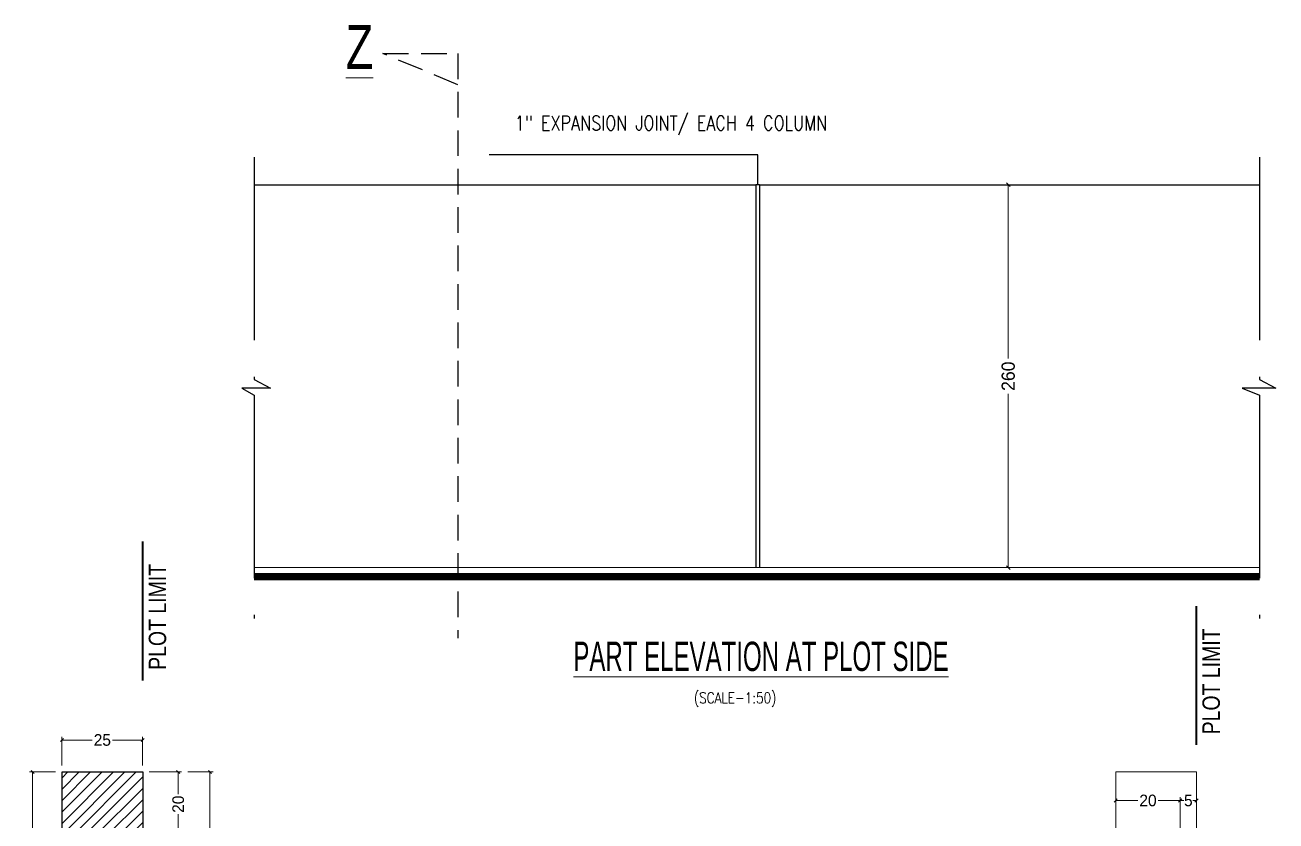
# Model space of a CAD drawing. Header units: centimetres. Extents: x 7997 to 116674, y 1017 to 13844.
# Drawn here: x 111184 to 113122, y 10557 to 11791 of the extents above; entities that cross this region are included whole.
import ezdxf
from ezdxf.enums import TextEntityAlignment as Align

# ---------------------------------------------------------------- set-up
doc = ezdxf.new("R2010")
doc.units = ezdxf.units.CM
doc.header["$LTSCALE"] = 200
doc.header["$PDMODE"] = 2
for name, pattern in [('CENTER', [2, 1.25, -0.25, 0.25, -0.25]), ('CENTER2', [1.125, 0.75, -0.125, 0.125, -0.125]), ('HIDDEN', [0.375, 0.25, -0.125])]:
    doc.linetypes.add(name, pattern=pattern)
for name, color, linetype in [('AXIS', 9, 'CENTER2'), ('COL', 1, 'Continuous'), ('DIM', 11, 'Continuous'), ('DIM-GREEN', 6, 'Continuous'), ('DIM-IN', 1, 'Continuous')]:
    doc.layers.add(name, color=color, linetype=linetype)
for name, color, linetype, lineweight in [('HAT', 8, 'Continuous', 9), ('Level 10', 7, 'Continuous', 0), ('TEXT', 6, 'Continuous', 18), ('WALL', 3, 'Continuous', 25)]:
    doc.layers.add(name, color=color, linetype=linetype, lineweight=lineweight)
doc.styles.add('ARIAL', font='arial.ttf', dxfattribs={"width": 0.8, "height": 150})
doc.styles.add('STYLE5', font='romans.shx', dxfattribs={"width": 0.8})
doc.styles.add('style8', font='swisscl.ttf', dxfattribs={"width": 0.8})
doc.styles.add('T2', font='')
doc.styles.get('T2').set_extended_font_data('Elisia')
doc.dimstyles.new('5TH', dxfattribs={"dimtxt": 18, "dimasz": 5, "dimexe": 5, "dimexo": 10, "dimgap": 1, "dimtad": 0, "dimdec": 0, "dimlfac": 0.2, "dimdsep": 46, "dimtxsty": 'T2', "dimblk1": 'OBLIQUE', "dimblk2": 'OBLIQUE', "dimsah": 1, "dimcen": 0.09, "dimclrd": 4, "dimclre": 4, "dimclrt": 11, "dimadec": 0, "dimazin": 0, "dimtfac": 1, "dimtdec": 0, "dimtofl": 0, "dimtmove": 1, "dimatfit": 2, "dimldrblk": 'OPEN30', "dimfxl": 0, "dimtolj": 1, "dimtzin": 0, "dimlwd": 5, "dimlwe": 5, "dimarcsym": 0})
doc.dimstyles.new('NORMAL', dxfattribs={"dimtxt": 18, "dimasz": 5, "dimexe": 5, "dimexo": 5, "dimgap": 1, "dimtad": 0, "dimdec": 0, "dimdsep": 46, "dimtxsty": 'T2', "dimblk1": 'OBLIQUE', "dimblk2": 'OBLIQUE', "dimsah": 1, "dimcen": 0.09, "dimclrd": 4, "dimclre": 4, "dimclrt": 6, "dimadec": 0, "dimazin": 0, "dimtfac": 1, "dimtdec": 0, "dimtofl": 0, "dimtmove": 1, "dimatfit": 2, "dimldrblk": 'OPEN30', "dimfxl": 0, "dimtolj": 1, "dimtzin": 0, "dimlwd": 5, "dimlwe": 5, "dimarcsym": 0})

# ---------------------------------------------------------------- blocks, each defined once
blk = doc.blocks.new('_OBLIQUE')
at = {"color": 0, "linetype": 'ByBlock'}
blk.add_line((-0.5, -0.5), (0.5, 0.5), dxfattribs=at)
blk = doc.blocks.new('*D1396')
at = {"layer": 'Defpoints', "color": 0, "transparency": 16777216}
for p in [(122007, 4183.3), (122007, 3660.6), (122041.2, 3660.6)]:
    blk.add_point(p, dxfattribs=at)
at = {"layer": 'DIM', "color": 4, "lineweight": 5, "transparency": 16777216}
for p, q in [((122012, 4183.3), (122046.2, 4183.3)), ((122041.2, 4183.3), (122041.2, 3946.1)), ((122041.2, 3660.6), (122041.2, 3897.8)), ((122012, 3660.6), (122046.2, 3660.6))]:
    blk.add_line(p, q, dxfattribs=at)
at = {"layer": 'DIM', "color": 4, "lineweight": 5, "transparency": 16777216, "xscale": 5, "yscale": 5, "zscale": 5}
for p, rotation in [((122041.2, 4183.3), 90), ((122041.2, 3660.6), 270)]:
    blk.add_blockref('_OBLIQUE', p, dxfattribs=dict(at, rotation=rotation))
at = {"layer": 'DIM', "color": 6, "transparency": 16777216, "insert": (122041.2, 3921.9), "char_height": 18, "attachment_point": 5, "rotation": 90, "style": 'T2'}
blk.add_mtext('\\A1;260', dxfattribs=at)
blk = doc.blocks.new('_Open30')
at = {"color": 0, "linetype": 'ByBlock', "lineweight": -2}
for p, q in [((-1, 0.27), (0, 0)), ((0, 0), (-1, -0.27)), ((0, 0), (-1, 0))]:
    blk.add_line(p, q, dxfattribs=at)
blk = doc.blocks.new('*D1568')
at = {"layer": 'COL', "color": 4, "lineweight": 5, "transparency": 16777216}
for p, q in [((111230.9, 10633.1), (111190.4, 10633.1)), ((111195.4, 10633.1), (111195.4, 9957)), ((111195.4, 9232.6), (111195.4, 9908.7)), ((111221.5, 9232.6), (111190.4, 9232.6))]:
    blk.add_line(p, q, dxfattribs=at)
at = {"layer": 'Defpoints', "color": 0, "transparency": 16777216}
for p in [(111240.9, 10633.1, 0.2), (111195.4, 9232.6), (111231.5, 9232.6)]:
    blk.add_point(p, dxfattribs=at)
at = {"layer": 'COL', "color": 4, "lineweight": 5, "transparency": 16777216, "xscale": 5, "yscale": 5, "zscale": 5}
for p, rotation in [((111195.4, 10633.1), 90), ((111195.4, 9232.6), 270)]:
    blk.add_blockref('_OBLIQUE', p, dxfattribs=dict(at, rotation=rotation))
at = {"layer": 'COL', "color": 11, "transparency": 16777216, "insert": (111195.4, 9932.8), "char_height": 18, "attachment_point": 5, "rotation": 90, "style": 'T2'}
blk.add_mtext('\\A1;280', dxfattribs=at)
blk = doc.blocks.new('*D1570')
at = {"layer": 'COL', "color": 4, "lineweight": 5, "transparency": 16777216}
for p, q in [((111436, 10633.1), (111475.2, 10633.1)), ((111470.2, 10633.1), (111470.2, 9957)), ((111470.2, 9232.6), (111470.2, 9908.7)), ((111436, 9232.6), (111475.2, 9232.6))]:
    blk.add_line(p, q, dxfattribs=at)
at = {"layer": 'Defpoints', "color": 0, "transparency": 16777216}
for p in [(111426, 10633.1, 0.2), (111426, 9232.6), (111470.2, 9232.6)]:
    blk.add_point(p, dxfattribs=at)
at = {"layer": 'COL', "color": 4, "lineweight": 5, "transparency": 16777216, "xscale": 5, "yscale": 5, "zscale": 5}
for p, rotation in [((111470.2, 10633.1), 90), ((111470.2, 9232.6), 270)]:
    blk.add_blockref('_OBLIQUE', p, dxfattribs=dict(at, rotation=rotation))
at = {"layer": 'COL', "color": 11, "transparency": 16777216, "insert": (111470.2, 9932.9), "char_height": 18, "attachment_point": 5, "rotation": 90, "style": 'T2'}
blk.add_mtext('\\A1;280', dxfattribs=at)
blk = doc.blocks.new('*D1574')
at = {"layer": 'COL', "color": 4, "lineweight": 5, "transparency": 16777216}
for p, q in [((111240.9, 10643.1), (111240.9, 10687.6)), ((111240.9, 10682.6), (111287.8, 10682.6)), ((111365.9, 10682.6), (111319, 10682.6)), ((111365.9, 10643.1), (111365.9, 10687.6))]:
    blk.add_line(p, q, dxfattribs=at)
at = {"layer": 'Defpoints', "color": 0, "transparency": 16777216}
for p in [(111240.9, 10682.6), (111240.9, 10633.1), (111365.9, 10633.1)]:
    blk.add_point(p, dxfattribs=at)
at = {"layer": 'COL', "color": 4, "lineweight": 5, "transparency": 16777216, "xscale": 5, "yscale": 5, "zscale": 5, "rotation": 180}
blk.add_blockref('_OBLIQUE', (111240.9, 10682.6), dxfattribs=at)
at = {"layer": 'COL', "color": 4, "lineweight": 5, "transparency": 16777216, "xscale": 5, "yscale": 5, "zscale": 5}
blk.add_blockref('_OBLIQUE', (111365.9, 10682.6), dxfattribs=at)
at = {"layer": 'COL', "color": 11, "transparency": 16777216, "insert": (111303.4, 10682.6), "char_height": 18, "attachment_point": 5, "style": 'T2'}
blk.add_mtext('\\A1;25', dxfattribs=at)
blk = doc.blocks.new('*D1590')
at = {"layer": 'COL', "color": 4, "lineweight": 5, "transparency": 16777216}
for p, q in [((111375.9, 10633.1), (111426, 10633.1)), ((111421, 10633.1), (111421, 10598.7)), ((111421, 10533.1), (111421, 10567.5)), ((111375.9, 10533.1), (111426, 10533.1))]:
    blk.add_line(p, q, dxfattribs=at)
at = {"layer": 'Defpoints', "color": 0, "transparency": 16777216}
for p in [(111365.9, 10633.1), (111421, 10633.1), (111365.9, 10533.1)]:
    blk.add_point(p, dxfattribs=at)
at = {"layer": 'COL', "color": 4, "lineweight": 5, "transparency": 16777216, "xscale": 5, "yscale": 5, "zscale": 5}
for p, rotation in [((111421, 10633.1), 90), ((111421, 10533.1), 270)]:
    blk.add_blockref('_OBLIQUE', p, dxfattribs=dict(at, rotation=rotation))
at = {"layer": 'COL', "color": 11, "transparency": 16777216, "insert": (111421, 10583.1), "char_height": 18, "attachment_point": 5, "rotation": 90, "style": 'T2'}
blk.add_mtext('\\A1;20', dxfattribs=at)
blk = doc.blocks.new('*D1561')
at = {"layer": 'COL', "color": 4, "lineweight": 5, "transparency": 16777216}
for p, q in [((112873.6, 10543.1), (112873.6, 10593.8)), ((112873.6, 10588.8), (112908, 10588.8)), ((112973.6, 10588.8), (112939.2, 10588.8)), ((112973.6, 10543.1), (112973.6, 10593.8))]:
    blk.add_line(p, q, dxfattribs=at)
at = {"layer": 'Defpoints', "color": 0, "transparency": 16777216}
for p in [(112873.6, 10588.8), (112873.6, 10533.1), (112973.6, 10533.1)]:
    blk.add_point(p, dxfattribs=at)
at = {"layer": 'COL', "color": 4, "lineweight": 5, "transparency": 16777216, "xscale": 5, "yscale": 5, "zscale": 5, "rotation": 180}
blk.add_blockref('_OBLIQUE', (112873.6, 10588.8), dxfattribs=at)
at = {"layer": 'COL', "color": 4, "lineweight": 5, "transparency": 16777216, "xscale": 5, "yscale": 5, "zscale": 5}
blk.add_blockref('_OBLIQUE', (112973.6, 10588.8), dxfattribs=at)
at = {"layer": 'COL', "color": 11, "transparency": 16777216, "insert": (112923.6, 10588.8), "char_height": 18, "attachment_point": 5, "style": 'T2'}
blk.add_mtext('\\A1;20', dxfattribs=at)
blk = doc.blocks.new('*D1592')
at = {"layer": 'COL', "color": 4, "lineweight": 5, "transparency": 16777216}
for p, q in [((112973.6, 10543.1), (112973.6, 10593.8)), ((112973.6, 10588.8), (112979.1, 10588.8)), ((112998.6, 10588.8), (112993.1, 10588.8)), ((112998.6, 10543.1), (112998.6, 10593.8))]:
    blk.add_line(p, q, dxfattribs=at)
at = {"layer": 'Defpoints', "color": 0, "transparency": 16777216}
for p in [(112998.6, 10588.8), (112973.6, 10533.1), (112998.6, 10533.1)]:
    blk.add_point(p, dxfattribs=at)
at = {"layer": 'COL', "color": 4, "lineweight": 5, "transparency": 16777216, "xscale": 5, "yscale": 5, "zscale": 5, "rotation": 180}
blk.add_blockref('_OBLIQUE', (112973.6, 10588.8), dxfattribs=at)
at = {"layer": 'COL', "color": 4, "lineweight": 5, "transparency": 16777216, "xscale": 5, "yscale": 5, "zscale": 5}
blk.add_blockref('_OBLIQUE', (112998.6, 10588.8), dxfattribs=at)
at = {"layer": 'COL', "color": 11, "transparency": 16777216, "insert": (112986.1, 10588.8), "char_height": 18, "attachment_point": 5, "style": 'T2'}
blk.add_mtext('\\A1;5', dxfattribs=at)
blk = doc.blocks.new('hhh')
at = {"layer": 'DIM-GREEN', "linetype": 'CENTER'}
for p, q in [((121011.7, 4221.2), (121011.7, 3917.2)), ((121011.7, 3917.2), (121034, 3905.6)), ((121034, 3905.6), (120995.2, 3905.6)), ((120995.2, 3905.6), (121011.7, 3896)), ((121011.7, 3896), (121011.7, 3591.1))]:
    blk.add_line(p, q, dxfattribs=at)
at = {"layer": 'DIM-GREEN'}
blk.add_line((121701.7, 4183.3), (121696.7, 4183.3), dxfattribs=at)
blk.add_lwpolyline([(121699.2, 4183.3), (121699.2, 4224.4), (121332.6, 4224.4)], dxfattribs=at)
at = {"layer": 'DIM-GREEN', "linetype": 'CENTER'}
blk.add_lwpolyline([(122384.2, 4221.2), (122384.2, 3917.2), (122406.6, 3905.6), (122360.3, 3905.6), (122384.2, 3896), (122384.2, 3591.1)], dxfattribs=at)
at = {"layer": 'DIM-IN', "color": 2}
for p, q in [((121011.7, 4183.3), (121696.7, 4183.3)), ((121696.7, 4183.3), (121696.7, 3660.6)), ((121701.7, 4183.3), (121701.7, 3660.6)), ((121701.7, 4183.3), (122384.2, 4183.3))]:
    blk.add_line(p, q, dxfattribs=at)
at = {"layer": 'Level 10'}
blk.add_line((121011.7, 3660.6), (122384.2, 3660.6), dxfattribs=at)
at = {"layer": 'Level 10', "const_width": 10}
blk.add_lwpolyline([(122384.2, 3648.1), (121011.7, 3648.1)], dxfattribs=at)
at = {"layer": 'WALL', "color": 8, "linetype": 'HIDDEN', "ltscale": 0.7}
blk.add_lwpolyline([(121289.9, 4320), (121187.4, 4362.7), (121289.9, 4362.7)], close=True, dxfattribs=at)
blk.add_lwpolyline([(121289.9, 4362.7), (121289.9, 3563.9)], dxfattribs=at)
at = {"layer": 'TEXT', "style": 'style8'}
blk.add_text('%%UZ', height=60, dxfattribs=at).set_placement((121136.9, 4341.6))
at = {"layer": 'TEXT', "style": 'STYLE5', "width": 0.8}
blk.add_text('1" EXPANSION JOINT/ EACH 4 COLUMN', height=20, dxfattribs=at).set_placement((121580.9, 4267.7), align=Align.MIDDLE_CENTER)
at = {"layer": 'TEXT', "width": 0.8}
for s, height, style, p in [('%%UPART ELEVATION AT PLOT SIDE', 40, 'style8', (121447.6, 3519.3)), ('(SCALE-1:50)', 15, 'STYLE5', (121612.1, 3475.1))]:
    blk.add_text(s, height=height, dxfattribs=dict(at, style=style)).set_placement(p)
at = {"layer": 'DIM'}
dim = blk.add_linear_dim(base=(122041.2, 3660.6), p1=(122007, 4183.3), p2=(122007, 3660.6), angle=90, text='260', dimstyle='NORMAL', dxfattribs=at)
dim.commit()
dim.dimension.update_dxf_attribs({"geometry": '*D1396', "text_midpoint": (122041.2, 3921.9)})

msp = doc.modelspace()

# ---------------------------------------------------------------- hatches: boundary and pattern name
at = {"layer": 'HAT'}
h = msp.add_hatch(dxfattribs=at)
h.set_pattern_fill('ANSI31', color=8, scale=100)
h.set_pattern_definition([(45, (-44366.23, -16678.482), (-8.8388348, 8.8388348), [])])
h.paths.add_polyline_path([(111365.9133, 10533.096), (111240.9133, 10533.096), (111240.9133, 10633.096), (111365.9133, 10633.096)])

# ---------------------------------------------------------------- linework, layer by layer
at = {"layer": 'AXIS'}
for points, elevation in [([(111365.9133, 10528.584, 0, 0, 0), (111365.9133, 10774.7666, 3, 3, 0), (111365.9133, 10990.5436, 3, 3, 0)], 0.1286), ([(112998.583, 10428.584, 0, 0, 0), (112998.583, 10674.7666, 3, 3, 0), (112998.583, 10890.5436, 3, 3, 0)], -0.0398)]:
    msp.add_lwpolyline(points, format="xyseb", dxfattribs=dict(at, elevation=elevation))
at = {"layer": 'COL', "elevation": -0.0398}
msp.add_lwpolyline([(111365.9133, 10533.096), (111240.9133, 10533.096), (111240.9133, 10633.096), (111365.9133, 10633.096)], close=True, dxfattribs=at)
at = {"layer": 'HAT', "color": 8, "elevation": -0.0398}
msp.add_lwpolyline([(112873.583, 10533.096), (112873.583, 10633.096), (112998.583, 10633.096), (112998.583, 9232.4485)], dxfattribs=at)

# ---------------------------------------------------------------- block references
at = {"layer": 'DIM', "xscale": 1.135200183640014, "yscale": 1.135200183640014, "zscale": 1.135200183640014}
msp.add_blockref('hhh', (-25834.0687, 6794.5734), dxfattribs=at)

# ---------------------------------------------------------------- texts
at = {"layer": 'TEXT', "color": 33, "style": 'ARIAL', "width": 0.8}
for p in [(111402.303, 10791.3873, 0.1286), (113034.9727, 10691.3873, -0.0398)]:
    msp.add_text('PLOT LIMIT', height=27, rotation=90, dxfattribs=at).set_placement(p)

# ---------------------------------------------------------------- dimensions: what is measured, and where the dimension line sits
at = {"layer": 'COL'}
for base, p1, p2, picture, middle in [((111240.9133, 10682.608, 0.1286), (111365.9133, 10633.096, 0.1286), (111240.9133, 10633.096, 0.1286), '*D1574', (111303.4133, 10682.608, 0.1286)), ((112873.583, 10588.7665, -0.0398), (112973.583, 10533.096, -0.0398), (112873.583, 10533.096, -0.0398), '*D1561', (112923.583, 10588.7665, -0.0398)), ((112998.583, 10588.7665, -0.0398), (112973.583, 10533.096, -0.0398), (112998.583, 10533.096, -0.0398), '*D1592', (112986.083, 10588.7665, -0.0398))]:
    dim = msp.add_linear_dim(base=base, p1=p1, p2=p2, dimstyle='5TH', dxfattribs=at)
    dim.commit()
    dim.dimension.update_dxf_attribs({"geometry": picture, "text_midpoint": middle})
for base, p1, p2, picture, middle in [((111195.4226, 9232.5718, -0.0398), (111240.9133, 10633.096, 0.1286), (111231.5384, 9232.5718, -0.0398), '*D1568', (111195.4226, 9932.8339, -0.0398)), ((111421.0032, 10633.096, -0.0398), (111365.9133, 10533.096, -0.0398), (111365.9133, 10633.096, -0.0398), '*D1590', (111421.0032, 10583.096, -0.0398)), ((111470.249, 9232.6404, -0.0398), (111426.0032, 10633.096, 0.1286), (111426.0032, 9232.6404, -0.0398), '*D1570', (111470.249, 9932.8682, -0.0398))]:
    dim = msp.add_linear_dim(base=base, p1=p1, p2=p2, angle=90, dimstyle='5TH', dxfattribs=at)
    dim.commit()
    dim.dimension.update_dxf_attribs({"geometry": picture, "text_midpoint": middle})

doc.saveas('drawing.dxf')
